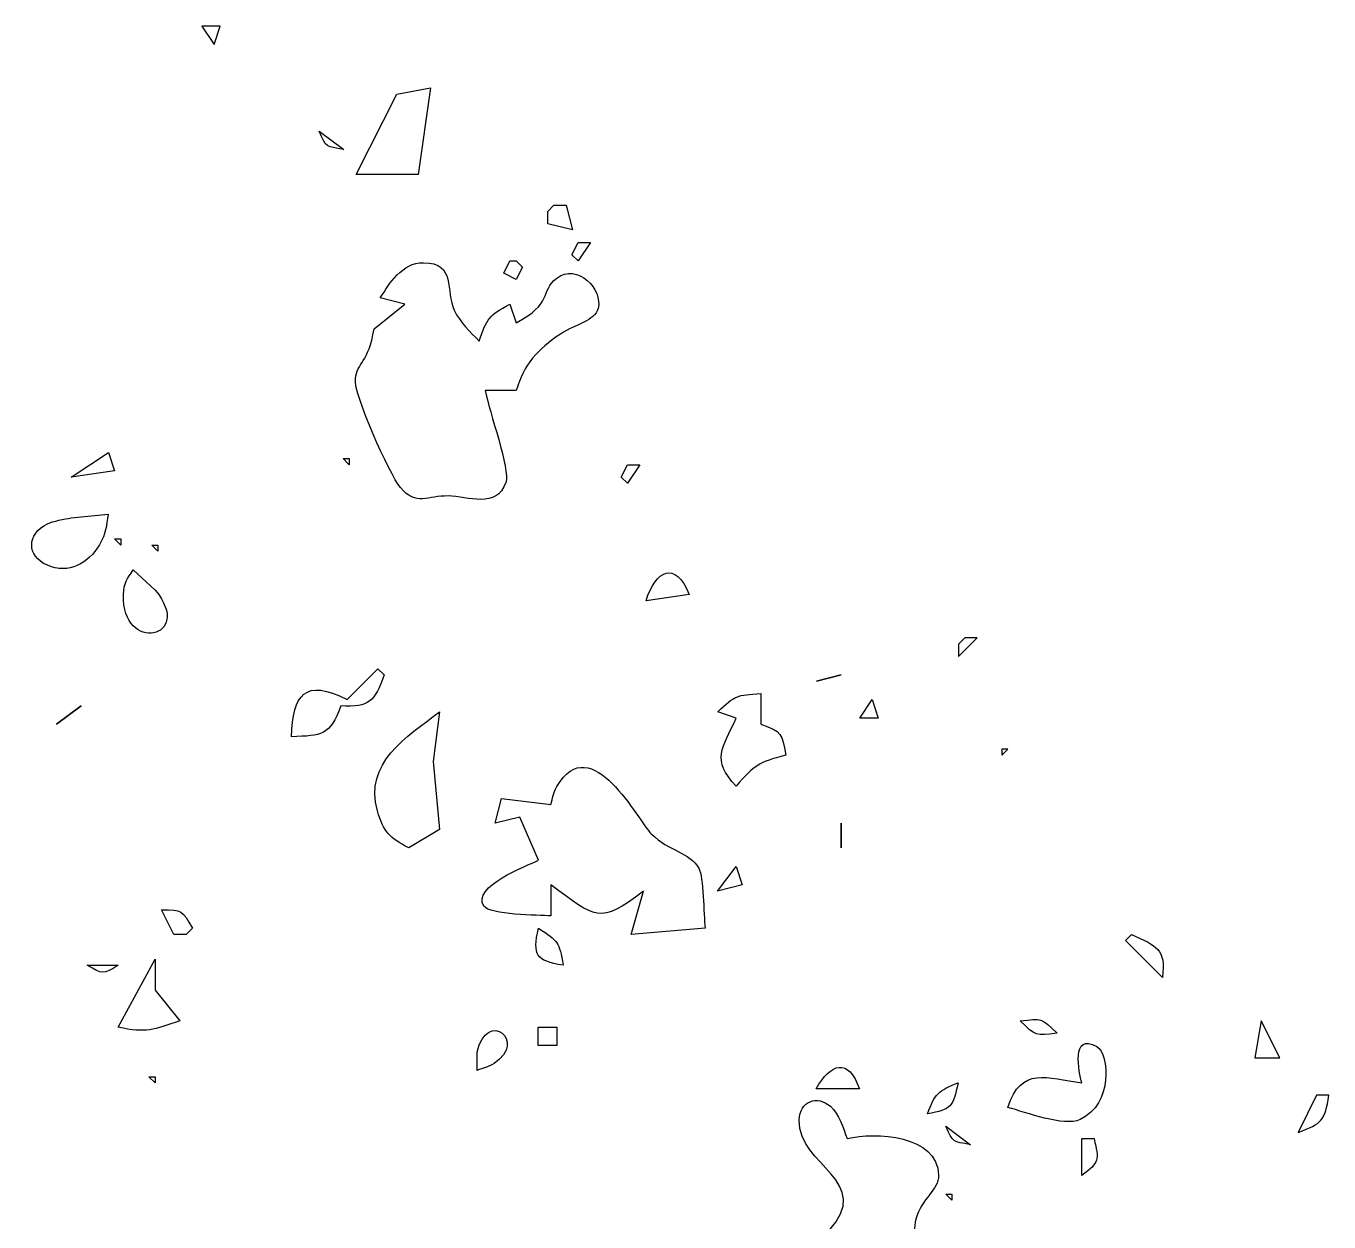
# Model space of a CAD drawing. Header units: centimetres. Extents: x -10.8 to 7.5, y -7.5 to 7.5.
# Drawn here: x 4.844 to 6.312, y 5.022 to 6.369 of the extents above; entities that cross this region are included whole.
import ezdxf

# ---------------------------------------------------------------- set-up
doc = ezdxf.new("R2010")
doc.units = ezdxf.units.CM
doc.header["$MEASUREMENT"] = 0
doc.layers.add('Layer 1', color=7, linetype='Continuous')

msp = doc.modelspace()

# ---------------------------------------------------------------- linework, layer by layer
at = {"layer": 'Layer 1'}
for points, knots in [([(5.0633, 6.36868), (5.0633, 6.36868), (5.05634, 6.3478), (5.05634, 6.3478), (5.05634, 6.3478), (5.05634, 6.3478), (5.04242, 6.36868), (5.04242, 6.36868), (5.04242, 6.36868), (5.04242, 6.36868), (5.0633, 6.36868), (5.0633, 6.36868)], [0, 0, 0, 0, 0.25, 0.25, 0.25, 0.25, 0.5, 0.5, 0.5, 0.5, 1, 1, 1, 1]), ([(5.26225, 6.29199), (5.26225, 6.29199), (5.21646, 6.20166), (5.21646, 6.20166), (5.21646, 6.20166), (5.21646, 6.20166), (5.28606, 6.20165), (5.28606, 6.20165), (5.28606, 6.20165), (5.28606, 6.20165), (5.29998, 6.29908), (5.29998, 6.29908), (5.29998, 6.29908), (5.29998, 6.29908), (5.26226, 6.29198), (5.26226, 6.29198), (5.26226, 6.29198), (5.26226, 6.29198), (5.26225, 6.29199), (5.26225, 6.29199)], [0, 0, 0, 0, 0.1666667, 0.1666667, 0.1666667, 0.1666667, 0.3333333, 0.3333333, 0.3333333, 0.3333333, 0.5, 0.5, 0.5, 0.5, 0.6666667, 0.6666667, 0.6666667, 0.6666667, 1, 1, 1, 1]), ([(5.17458, 6.25037), (5.18244, 6.23151), (5.18244, 6.23332), (5.20242, 6.22949), (5.20242, 6.22949), (5.20242, 6.22949), (5.17458, 6.25037), (5.17458, 6.25037)], [0, 0, 0, 0, 0.3333333, 0.3333333, 0.3333333, 0.3333333, 1, 1, 1, 1]), ([(5.43911, 6.16686), (5.43911, 6.16686), (5.43215, 6.1599), (5.43215, 6.1599), (5.43215, 6.1599), (5.43215, 6.1599), (5.43215, 6.14598), (5.43215, 6.14598), (5.43215, 6.14598), (5.43215, 6.14598), (5.45999, 6.13902), (5.45999, 6.13902), (5.45999, 6.13902), (5.45999, 6.13902), (5.45303, 6.16686), (5.45303, 6.16686), (5.45303, 6.16686), (5.45303, 6.16686), (5.43911, 6.16686), (5.43911, 6.16686)], [0, 0, 0, 0, 0.1666667, 0.1666667, 0.1666667, 0.1666667, 0.3333333, 0.3333333, 0.3333333, 0.3333333, 0.5, 0.5, 0.5, 0.5, 0.6666667, 0.6666667, 0.6666667, 0.6666667, 1, 1, 1, 1]), ([(5.46621, 6.12506), (5.46621, 6.12506), (5.45925, 6.11114), (5.45925, 6.11114), (5.45925, 6.11114), (5.45925, 6.11114), (5.46621, 6.10418), (5.46621, 6.10418), (5.46621, 6.10418), (5.46621, 6.10418), (5.48013, 6.12506), (5.48013, 6.12506), (5.48013, 6.12506), (5.48013, 6.12506), (5.46621, 6.12506), (5.46621, 6.12506)], [0, 0, 0, 0, 0.2, 0.2, 0.2, 0.2, 0.4, 0.4, 0.4, 0.4, 0.6, 0.6, 0.6, 0.6, 1, 1, 1, 1]), ([(5.32689, 6.0485), (5.31666, 6.07007), (5.32898, 6.10216), (5.2923, 6.10216), (5.2923, 6.10216), (5.2797, 6.10216), (5.27086, 6.09666), (5.26217, 6.0881), (5.26217, 6.0881), (5.25451, 6.08051), (5.2493, 6.07133), (5.24345, 6.06242), (5.24345, 6.06242), (5.24345, 6.06242), (5.27129, 6.05546), (5.27129, 6.05546), (5.27129, 6.05546), (5.27129, 6.05546), (5.23649, 6.02762), (5.23649, 6.02762), (5.23649, 6.02762), (5.23009, 5.98907), (5.21756, 5.98997), (5.2154, 5.97132), (5.2154, 5.97132), (5.21331, 5.95392), (5.25368, 5.86387), (5.26627, 5.84876), (5.26627, 5.84876), (5.28381, 5.82774), (5.29731, 5.83978), (5.32, 5.83943), (5.32, 5.83943), (5.34213, 5.83901), (5.37449, 5.8244), (5.38507, 5.85467), (5.38507, 5.85467), (5.38994, 5.86852), (5.36607, 5.93505), (5.36176, 5.95802), (5.36176, 5.95802), (5.36176, 5.95802), (5.39655, 5.95803), (5.39655, 5.95803), (5.39655, 5.95803), (5.40532, 5.98754), (5.42056, 6.00459), (5.44645, 6.02171), (5.44645, 6.02171), (5.46448, 6.03368), (5.48473, 6.03605), (5.48883, 6.05066), (5.48883, 6.05066), (5.49468, 6.07147), (5.46524, 6.10279), (5.44234, 6.08476), (5.44234, 6.08476), (5.42306, 6.06952), (5.43796, 6.05588), (5.39655, 6.03458), (5.39655, 6.03458), (5.39655, 6.03458), (5.38959, 6.05546), (5.38959, 6.05546), (5.38959, 6.05546), (5.36516, 6.04245), (5.36398, 6.03973), (5.35479, 6.0137), (5.35479, 6.0137), (5.34477, 6.02449), (5.33329, 6.035), (5.32688, 6.0485), (5.32688, 6.0485), (5.32688, 6.0485), (5.32689, 6.0485), (5.32689, 6.0485)], [0, 0, 0, 0, 0.05, 0.05, 0.05, 0.05, 0.1, 0.1, 0.1, 0.1, 0.15, 0.15, 0.15, 0.15, 0.2, 0.2, 0.2, 0.2, 0.25, 0.25, 0.25, 0.25, 0.3, 0.3, 0.3, 0.3, 0.35, 0.35, 0.35, 0.35, 0.4, 0.4, 0.4, 0.4, 0.45, 0.45, 0.45, 0.45, 0.5, 0.5, 0.5, 0.5, 0.55, 0.55, 0.55, 0.55, 0.6, 0.6, 0.6, 0.6, 0.65, 0.65, 0.65, 0.65, 0.7, 0.7, 0.7, 0.7, 0.75, 0.75, 0.75, 0.75, 0.8, 0.8, 0.8, 0.8, 0.85, 0.85, 0.85, 0.85, 0.9, 0.9, 0.9, 0.9, 1, 1, 1, 1]), ([(5.38959, 6.10418), (5.38959, 6.10418), (5.38263, 6.09026), (5.38263, 6.09026), (5.38263, 6.09026), (5.38263, 6.09026), (5.39655, 6.0833), (5.39655, 6.0833), (5.39655, 6.0833), (5.39655, 6.0833), (5.40351, 6.09722), (5.40351, 6.09722), (5.40351, 6.09722), (5.40351, 6.09722), (5.39655, 6.10418), (5.39655, 6.10418), (5.39655, 6.10418), (5.39655, 6.10418), (5.38959, 6.10418), (5.38959, 6.10418)], [0, 0, 0, 0, 0.1666667, 0.1666667, 0.1666667, 0.1666667, 0.3333333, 0.3333333, 0.3333333, 0.3333333, 0.5, 0.5, 0.5, 0.5, 0.6666667, 0.6666667, 0.6666667, 0.6666667, 1, 1, 1, 1]), ([(4.89544, 5.86061), (4.89544, 5.86061), (4.94416, 5.86757), (4.94416, 5.86757), (4.94416, 5.86757), (4.94416, 5.86757), (4.9372, 5.88845), (4.9372, 5.88845), (4.9372, 5.88845), (4.9372, 5.88845), (4.89544, 5.86061), (4.89544, 5.86061)], [0, 0, 0, 0, 0.25, 0.25, 0.25, 0.25, 0.5, 0.5, 0.5, 0.5, 1, 1, 1, 1]), ([(5.20166, 5.88149), (5.20166, 5.88149), (5.20862, 5.87453), (5.20862, 5.87453), (5.20862, 5.87453), (5.20862, 5.87453), (5.20862, 5.88149), (5.20862, 5.88149), (5.20862, 5.88149), (5.20862, 5.88149), (5.20166, 5.88149), (5.20166, 5.88149)], [0, 0, 0, 0, 0.25, 0.25, 0.25, 0.25, 0.5, 0.5, 0.5, 0.5, 1, 1, 1, 1]), ([(5.5218, 5.87453), (5.5218, 5.87453), (5.51484, 5.86061), (5.51484, 5.86061), (5.51484, 5.86061), (5.51484, 5.86061), (5.5218, 5.85365), (5.5218, 5.85365), (5.5218, 5.85365), (5.5218, 5.85365), (5.53572, 5.87453), (5.53572, 5.87453), (5.53572, 5.87453), (5.53572, 5.87453), (5.5218, 5.87453), (5.5218, 5.87453)], [0, 0, 0, 0, 0.2, 0.2, 0.2, 0.2, 0.4, 0.4, 0.4, 0.4, 0.6, 0.6, 0.6, 0.6, 1, 1, 1, 1]), ([(4.89529, 5.81474), (4.88798, 5.81342), (4.87497, 5.81119), (4.8685, 5.80799), (4.8685, 5.80799), (4.84539, 5.79672), (4.84449, 5.7718), (4.8685, 5.76136), (4.8685, 5.76136), (4.89251, 5.75092), (4.91471, 5.76338), (4.9271, 5.78447), (4.9271, 5.78447), (4.93469, 5.79728), (4.93489, 5.80493), (4.93705, 5.81885), (4.93705, 5.81885), (4.93705, 5.81885), (4.89529, 5.81474), (4.89529, 5.81474)], [0, 0, 0, 0, 0.1666667, 0.1666667, 0.1666667, 0.1666667, 0.3333333, 0.3333333, 0.3333333, 0.3333333, 0.5, 0.5, 0.5, 0.5, 0.6666667, 0.6666667, 0.6666667, 0.6666667, 1, 1, 1, 1]), ([(4.94424, 5.79105), (4.94424, 5.79105), (4.9512, 5.78409), (4.9512, 5.78409), (4.9512, 5.78409), (4.9512, 5.78409), (4.9512, 5.79105), (4.9512, 5.79105), (4.9512, 5.79105), (4.9512, 5.79105), (4.94424, 5.79105), (4.94424, 5.79105)], [0, 0, 0, 0, 0.25, 0.25, 0.25, 0.25, 0.5, 0.5, 0.5, 0.5, 1, 1, 1, 1]), ([(4.986, 5.78409), (4.986, 5.78409), (4.99296, 5.77713), (4.99296, 5.77713), (4.99296, 5.77713), (4.99296, 5.77713), (4.99296, 5.78409), (4.99296, 5.78409), (4.99296, 5.78409), (4.99296, 5.78409), (4.986, 5.78409), (4.986, 5.78409)], [0, 0, 0, 0, 0.25, 0.25, 0.25, 0.25, 0.5, 0.5, 0.5, 0.5, 1, 1, 1, 1]), ([(4.95413, 5.72814), (4.95211, 5.66147), (5.035, 5.67873), (4.99004, 5.73329), (4.99004, 5.73329), (4.99004, 5.73329), (4.96519, 5.75626), (4.96519, 5.75626), (4.96519, 5.75626), (4.95858, 5.74582), (4.95454, 5.74158), (4.95412, 5.72814), (4.95412, 5.72814), (4.95412, 5.72814), (4.95413, 5.72814), (4.95413, 5.72814)], [0, 0, 0, 0, 0.2, 0.2, 0.2, 0.2, 0.4, 0.4, 0.4, 0.4, 0.6, 0.6, 0.6, 0.6, 1, 1, 1, 1]), ([(5.54283, 5.72146), (5.54283, 5.72146), (5.59155, 5.72842), (5.59155, 5.72842), (5.59155, 5.72842), (5.57575, 5.76753), (5.55369, 5.75556), (5.54283, 5.72146)], [0, 0, 0, 0, 0.3333333, 0.3333333, 0.3333333, 0.3333333, 1, 1, 1, 1]), ([(5.91581, 5.67963), (5.91581, 5.67963), (5.89493, 5.65875), (5.89493, 5.65875), (5.89493, 5.65875), (5.89493, 5.65875), (5.89493, 5.67267), (5.89493, 5.67267), (5.89493, 5.67267), (5.89493, 5.67267), (5.90189, 5.67963), (5.90189, 5.67963), (5.90189, 5.67963), (5.90189, 5.67963), (5.91581, 5.67963), (5.91581, 5.67963)], [0, 0, 0, 0, 0.2, 0.2, 0.2, 0.2, 0.4, 0.4, 0.4, 0.4, 0.6, 0.6, 0.6, 0.6, 1, 1, 1, 1]), ([(5.20604, 5.61004), (5.15858, 5.63447), (5.14508, 5.61596), (5.14341, 5.56828), (5.14341, 5.56828), (5.17772, 5.56946), (5.18656, 5.56925), (5.19909, 5.60308), (5.19909, 5.60308), (5.23138, 5.60071), (5.23709, 5.6083), (5.2478, 5.63788), (5.2478, 5.63788), (5.2478, 5.63788), (5.24084, 5.64484), (5.24084, 5.64484), (5.24084, 5.64484), (5.24084, 5.64484), (5.20604, 5.61004), (5.20604, 5.61004)], [0, 0, 0, 0, 0.1666667, 0.1666667, 0.1666667, 0.1666667, 0.3333333, 0.3333333, 0.3333333, 0.3333333, 0.5, 0.5, 0.5, 0.5, 0.6666667, 0.6666667, 0.6666667, 0.6666667, 1, 1, 1, 1]), ([(5.73496, 5.63091), (5.73496, 5.63091), (5.7628, 5.63787), (5.7628, 5.63787), (5.7628, 5.63787), (5.7628, 5.63787), (5.73496, 5.63091), (5.73496, 5.63091)], [0, 0, 0, 0, 0.3333333, 0.3333333, 0.3333333, 0.3333333, 1, 1, 1, 1]), ([(5.62359, 5.59612), (5.62359, 5.59612), (5.64447, 5.58916), (5.64447, 5.58916), (5.64447, 5.58916), (5.62902, 5.5552), (5.61573, 5.54225), (5.64447, 5.51261), (5.64447, 5.51261), (5.66563, 5.53662), (5.66925, 5.53926), (5.70015, 5.54741), (5.70015, 5.54741), (5.69583, 5.57205), (5.69611, 5.57386), (5.67231, 5.58221), (5.67231, 5.58221), (5.67231, 5.58221), (5.67231, 5.61701), (5.67231, 5.61701), (5.67231, 5.61701), (5.64531, 5.61478), (5.64308, 5.61534), (5.62359, 5.59613), (5.62359, 5.59613), (5.62359, 5.59613), (5.62359, 5.59612), (5.62359, 5.59612)], [0, 0, 0, 0, 0.125, 0.125, 0.125, 0.125, 0.25, 0.25, 0.25, 0.25, 0.375, 0.375, 0.375, 0.375, 0.5, 0.5, 0.5, 0.5, 0.625, 0.625, 0.625, 0.625, 0.75, 0.75, 0.75, 0.75, 1, 1, 1, 1]), ([(5.78354, 5.58916), (5.78354, 5.58916), (5.80441, 5.58916), (5.80441, 5.58916), (5.80441, 5.58916), (5.80441, 5.58916), (5.79745, 5.61004), (5.79745, 5.61004), (5.79745, 5.61004), (5.79745, 5.61004), (5.78353, 5.58916), (5.78353, 5.58916), (5.78353, 5.58916), (5.78353, 5.58916), (5.78354, 5.58916), (5.78354, 5.58916)], [0, 0, 0, 0, 0.2, 0.2, 0.2, 0.2, 0.4, 0.4, 0.4, 0.4, 0.6, 0.6, 0.6, 0.6, 1, 1, 1, 1]), ([(4.87881, 5.5822), (4.87881, 5.5822), (4.90665, 5.60308), (4.90665, 5.60308), (4.90665, 5.60308), (4.90665, 5.60308), (4.87881, 5.5822), (4.87881, 5.5822)], [0, 0, 0, 0, 0.3333333, 0.3333333, 0.3333333, 0.3333333, 1, 1, 1, 1]), ([(5.24035, 5.48477), (5.24731, 5.46048), (5.25413, 5.45443), (5.27549, 5.44301), (5.27549, 5.44301), (5.27549, 5.44301), (5.31029, 5.46389), (5.31029, 5.46389), (5.31029, 5.46389), (5.31029, 5.46389), (5.30319, 5.54044), (5.30319, 5.54044), (5.30319, 5.54044), (5.30319, 5.54044), (5.31029, 5.59612), (5.31029, 5.59612), (5.31029, 5.59612), (5.27285, 5.56814), (5.2249, 5.53863), (5.24035, 5.48477)], [0, 0, 0, 0, 0.1666667, 0.1666667, 0.1666667, 0.1666667, 0.3333333, 0.3333333, 0.3333333, 0.3333333, 0.5, 0.5, 0.5, 0.5, 0.6666667, 0.6666667, 0.6666667, 0.6666667, 1, 1, 1, 1]), ([(5.60215, 5.42025), (5.59157, 5.43855), (5.56902, 5.43897), (5.54877, 5.4588), (5.54877, 5.4588), (5.53422, 5.47321), (5.48092, 5.57822), (5.4425, 5.51218), (5.4425, 5.51218), (5.43784, 5.50411), (5.43784, 5.49951), (5.43554, 5.49172), (5.43554, 5.49172), (5.43554, 5.49172), (5.37987, 5.49868), (5.37987, 5.49868), (5.37987, 5.49868), (5.37987, 5.49868), (5.37291, 5.47084), (5.37291, 5.47084), (5.37291, 5.47084), (5.37291, 5.47084), (5.40075, 5.4778), (5.40075, 5.4778), (5.40075, 5.4778), (5.40075, 5.4778), (5.42163, 5.42908), (5.42163, 5.42908), (5.42163, 5.42908), (5.40827, 5.42282), (5.34605, 5.39929), (5.36018, 5.37751), (5.36018, 5.37751), (5.36679, 5.36735), (5.42177, 5.36742), (5.43555, 5.36644), (5.43555, 5.36644), (5.43555, 5.36644), (5.43555, 5.40124), (5.43555, 5.40124), (5.43555, 5.40124), (5.48594, 5.36484), (5.49004, 5.35538), (5.53994, 5.39428), (5.53994, 5.39428), (5.53994, 5.39428), (5.52602, 5.34556), (5.52602, 5.34556), (5.52602, 5.34556), (5.52602, 5.34556), (5.60953, 5.35252), (5.60953, 5.35252), (5.60953, 5.35252), (5.60737, 5.3688), (5.60793, 5.41014), (5.60215, 5.42024), (5.60215, 5.42024), (5.60215, 5.42024), (5.60215, 5.42025), (5.60215, 5.42025)], [0, 0, 0, 0, 0.0625, 0.0625, 0.0625, 0.0625, 0.125, 0.125, 0.125, 0.125, 0.1875, 0.1875, 0.1875, 0.1875, 0.25, 0.25, 0.25, 0.25, 0.3125, 0.3125, 0.3125, 0.3125, 0.375, 0.375, 0.375, 0.375, 0.4375, 0.4375, 0.4375, 0.4375, 0.5, 0.5, 0.5, 0.5, 0.5625, 0.5625, 0.5625, 0.5625, 0.625, 0.625, 0.625, 0.625, 0.6875, 0.6875, 0.6875, 0.6875, 0.75, 0.75, 0.75, 0.75, 0.8125, 0.8125, 0.8125, 0.8125, 0.875, 0.875, 0.875, 0.875, 1, 1, 1, 1]), ([(5.95053, 5.55436), (5.95053, 5.55436), (5.94357, 5.5474), (5.94357, 5.5474), (5.94357, 5.5474), (5.94357, 5.5474), (5.94357, 5.55436), (5.94357, 5.55436), (5.94357, 5.55436), (5.94357, 5.55436), (5.95053, 5.55436), (5.95053, 5.55436)], [0, 0, 0, 0, 0.25, 0.25, 0.25, 0.25, 0.5, 0.5, 0.5, 0.5, 1, 1, 1, 1]), ([(5.7626, 5.44301), (5.7626, 5.44301), (5.7626, 5.47085), (5.7626, 5.47085), (5.7626, 5.47085), (5.7626, 5.47085), (5.7626, 5.44301), (5.7626, 5.44301)], [0, 0, 0, 0, 0.3333333, 0.3333333, 0.3333333, 0.3333333, 1, 1, 1, 1]), ([(5.6234, 5.39429), (5.6234, 5.39429), (5.65124, 5.40125), (5.65124, 5.40125), (5.65124, 5.40125), (5.65124, 5.40125), (5.64428, 5.42213), (5.64428, 5.42213), (5.64428, 5.42213), (5.64428, 5.42213), (5.6234, 5.39429), (5.6234, 5.39429)], [0, 0, 0, 0, 0.25, 0.25, 0.25, 0.25, 0.5, 0.5, 0.5, 0.5, 1, 1, 1, 1]), ([(4.99703, 5.37342), (4.99703, 5.37342), (5.01095, 5.34558), (5.01095, 5.34558), (5.01095, 5.34558), (5.01095, 5.34558), (5.02487, 5.34558), (5.02487, 5.34558), (5.02487, 5.34558), (5.02487, 5.34558), (5.03183, 5.35254), (5.03183, 5.35254), (5.03183, 5.35254), (5.01986, 5.37307), (5.02076, 5.37321), (4.99703, 5.37342)], [0, 0, 0, 0, 0.2, 0.2, 0.2, 0.2, 0.4, 0.4, 0.4, 0.4, 0.6, 0.6, 0.6, 0.6, 1, 1, 1, 1]), ([(5.42157, 5.35254), (5.4151, 5.32178), (5.41837, 5.31628), (5.44941, 5.31078), (5.44941, 5.31078), (5.44489, 5.3373), (5.44419, 5.33806), (5.42157, 5.35254)], [0, 0, 0, 0, 0.3333333, 0.3333333, 0.3333333, 0.3333333, 1, 1, 1, 1]), ([(6.08968, 5.34558), (6.08968, 5.34558), (6.08272, 5.33862), (6.08272, 5.33862), (6.08272, 5.33862), (6.08272, 5.33862), (6.12448, 5.29686), (6.12448, 5.29686), (6.12448, 5.29686), (6.12873, 5.32985), (6.11766, 5.33235), (6.08968, 5.34558)], [0, 0, 0, 0, 0.25, 0.25, 0.25, 0.25, 0.5, 0.5, 0.5, 0.5, 1, 1, 1, 1]), ([(4.94822, 5.24119), (4.98002, 5.23374), (4.98761, 5.23841), (5.01781, 5.24815), (5.01781, 5.24815), (5.01781, 5.24815), (4.98997, 5.28295), (4.98997, 5.28295), (4.98997, 5.28295), (4.98997, 5.28295), (4.98997, 5.31775), (4.98997, 5.31775), (4.98997, 5.31775), (4.98997, 5.31775), (4.94821, 5.2412), (4.94821, 5.2412), (4.94821, 5.2412), (4.94821, 5.2412), (4.94822, 5.24119), (4.94822, 5.24119)], [0, 0, 0, 0, 0.1666667, 0.1666667, 0.1666667, 0.1666667, 0.3333333, 0.3333333, 0.3333333, 0.3333333, 0.5, 0.5, 0.5, 0.5, 0.6666667, 0.6666667, 0.6666667, 0.6666667, 1, 1, 1, 1]), ([(4.91343, 5.31078), (4.93125, 5.30076), (4.93076, 5.30027), (4.94823, 5.31078), (4.94823, 5.31078), (4.94823, 5.31078), (4.91343, 5.31078), (4.91343, 5.31078)], [0, 0, 0, 0, 0.3333333, 0.3333333, 0.3333333, 0.3333333, 1, 1, 1, 1]), ([(5.37164, 5.20033), (5.41027, 5.22552), (5.36322, 5.26206), (5.35264, 5.213), (5.35264, 5.213), (5.35264, 5.213), (5.35264, 5.19247), (5.35264, 5.19247), (5.35264, 5.19247), (5.35918, 5.19504), (5.3644, 5.1956), (5.37164, 5.20033)], [0, 0, 0, 0, 0.25, 0.25, 0.25, 0.25, 0.5, 0.5, 0.5, 0.5, 1, 1, 1, 1]), ([(5.42147, 5.24119), (5.42147, 5.24119), (5.42147, 5.22031), (5.42147, 5.22031), (5.42147, 5.22031), (5.42147, 5.22031), (5.44235, 5.22031), (5.44235, 5.22031), (5.44235, 5.22031), (5.44235, 5.22031), (5.44235, 5.24119), (5.44235, 5.24119), (5.44235, 5.24119), (5.44235, 5.24119), (5.42147, 5.24119), (5.42147, 5.24119)], [0, 0, 0, 0, 0.2, 0.2, 0.2, 0.2, 0.4, 0.4, 0.4, 0.4, 0.6, 0.6, 0.6, 0.6, 1, 1, 1, 1]), ([(5.96425, 5.24815), (5.98241, 5.23089), (5.98116, 5.2311), (6.00601, 5.23423), (6.00601, 5.23423), (5.98785, 5.25149), (5.9891, 5.25128), (5.96425, 5.24815)], [0, 0, 0, 0, 0.3333333, 0.3333333, 0.3333333, 0.3333333, 1, 1, 1, 1]), ([(6.2566, 5.20639), (6.2566, 5.20639), (6.22876, 5.20639), (6.22876, 5.20639), (6.22876, 5.20639), (6.22876, 5.20639), (6.23572, 5.24815), (6.23572, 5.24815), (6.23572, 5.24815), (6.23572, 5.24815), (6.2566, 5.20639), (6.2566, 5.20639)], [0, 0, 0, 0, 0.25, 0.25, 0.25, 0.25, 0.5, 0.5, 0.5, 0.5, 1, 1, 1, 1]), ([(6.03181, 5.13707), (6.06918, 5.15419), (6.06452, 5.21105), (6.05067, 5.21919), (6.05067, 5.21919), (6.02137, 5.23631), (6.03007, 5.18961), (6.0339, 5.17855), (6.0339, 5.17855), (5.9943, 5.18377), (5.96535, 5.19748), (5.95039, 5.15071), (5.95039, 5.15071), (5.97078, 5.14514), (6.01337, 5.12858), (6.03182, 5.13707), (6.03182, 5.13707), (6.03182, 5.13707), (6.03181, 5.13707), (6.03181, 5.13707)], [0, 0, 0, 0, 0.1666667, 0.1666667, 0.1666667, 0.1666667, 0.3333333, 0.3333333, 0.3333333, 0.3333333, 0.5, 0.5, 0.5, 0.5, 0.6666667, 0.6666667, 0.6666667, 0.6666667, 1, 1, 1, 1]), ([(5.73455, 5.17159), (5.73455, 5.17159), (5.78326, 5.17159), (5.78326, 5.17159), (5.78326, 5.17159), (5.77066, 5.20729), (5.7509, 5.20047), (5.73454, 5.17159), (5.73454, 5.17159), (5.73454, 5.17159), (5.73455, 5.17159), (5.73455, 5.17159)], [0, 0, 0, 0, 0.25, 0.25, 0.25, 0.25, 0.5, 0.5, 0.5, 0.5, 1, 1, 1, 1]), ([(4.98289, 5.18526), (4.98289, 5.18526), (4.98985, 5.1783), (4.98985, 5.1783), (4.98985, 5.1783), (4.98985, 5.1783), (4.98985, 5.18526), (4.98985, 5.18526), (4.98985, 5.18526), (4.98985, 5.18526), (4.98289, 5.18526), (4.98289, 5.18526)], [0, 0, 0, 0, 0.25, 0.25, 0.25, 0.25, 0.5, 0.5, 0.5, 0.5, 1, 1, 1, 1]), ([(5.85969, 5.1435), (5.88725, 5.14823), (5.88829, 5.15129), (5.89449, 5.1783), (5.89449, 5.1783), (5.87173, 5.16953), (5.86846, 5.16626), (5.85969, 5.1435)], [0, 0, 0, 0, 0.3333333, 0.3333333, 0.3333333, 0.3333333, 1, 1, 1, 1]), ([(5.7505, 5.15199), (5.73568, 5.16466), (5.71584, 5.15825), (5.71536, 5.1364), (5.71536, 5.1364), (5.71417, 5.08441), (5.80117, 5.0682), (5.74835, 5.01127), (5.74835, 5.01127), (5.7599, 4.97766), (5.79929, 4.93541), (5.83465, 4.96847), (5.83465, 4.96847), (5.85052, 4.98336), (5.84217, 5.0064), (5.8469, 5.02491), (5.8469, 5.02491), (5.85302, 5.04878), (5.87258, 5.05727), (5.8723, 5.07439), (5.8723, 5.07439), (5.87153, 5.1197), (5.8009, 5.12325), (5.76923, 5.11566), (5.76923, 5.11566), (5.76485, 5.12749), (5.76039, 5.1435), (5.75051, 5.15199), (5.75051, 5.15199), (5.75051, 5.15199), (5.7505, 5.15199), (5.7505, 5.15199)], [0, 0, 0, 0, 0.1111111, 0.1111111, 0.1111111, 0.1111111, 0.2222222, 0.2222222, 0.2222222, 0.2222222, 0.3333333, 0.3333333, 0.3333333, 0.3333333, 0.4444444, 0.4444444, 0.4444444, 0.4444444, 0.5555556, 0.5555556, 0.5555556, 0.5555556, 0.6666667, 0.6666667, 0.6666667, 0.6666667, 0.7777778, 0.7777778, 0.7777778, 0.7777778, 1, 1, 1, 1]), ([(6.31206, 5.16438), (6.30712, 5.13564), (6.30461, 5.13278), (6.27726, 5.12262), (6.27726, 5.12262), (6.27726, 5.12262), (6.29814, 5.16438), (6.29814, 5.16438), (6.29814, 5.16438), (6.29814, 5.16438), (6.31206, 5.16438), (6.31206, 5.16438)], [0, 0, 0, 0, 0.25, 0.25, 0.25, 0.25, 0.5, 0.5, 0.5, 0.5, 1, 1, 1, 1]), ([(5.88051, 5.12958), (5.88838, 5.11072), (5.88838, 5.11253), (5.90835, 5.1087), (5.90835, 5.1087), (5.90835, 5.1087), (5.88051, 5.12958), (5.88051, 5.12958)], [0, 0, 0, 0, 0.3333333, 0.3333333, 0.3333333, 0.3333333, 1, 1, 1, 1]), ([(6.03362, 5.11566), (6.03362, 5.11566), (6.03362, 5.0739), (6.03362, 5.0739), (6.03362, 5.0739), (6.05401, 5.08942), (6.05304, 5.09095), (6.04754, 5.11566), (6.04754, 5.11566), (6.04754, 5.11566), (6.03362, 5.11566), (6.03362, 5.11566)], [0, 0, 0, 0, 0.25, 0.25, 0.25, 0.25, 0.5, 0.5, 0.5, 0.5, 1, 1, 1, 1]), ([(5.88038, 5.05303), (5.88038, 5.05303), (5.88734, 5.04607), (5.88734, 5.04607), (5.88734, 5.04607), (5.88734, 5.04607), (5.88734, 5.05303), (5.88734, 5.05303), (5.88734, 5.05303), (5.88734, 5.05303), (5.88038, 5.05303), (5.88038, 5.05303)], [0, 0, 0, 0, 0.25, 0.25, 0.25, 0.25, 0.5, 0.5, 0.5, 0.5, 1, 1, 1, 1])]:
    msp.add_open_spline(points, degree=3, knots=knots, dxfattribs=at)

doc.saveas('drawing.dxf')
